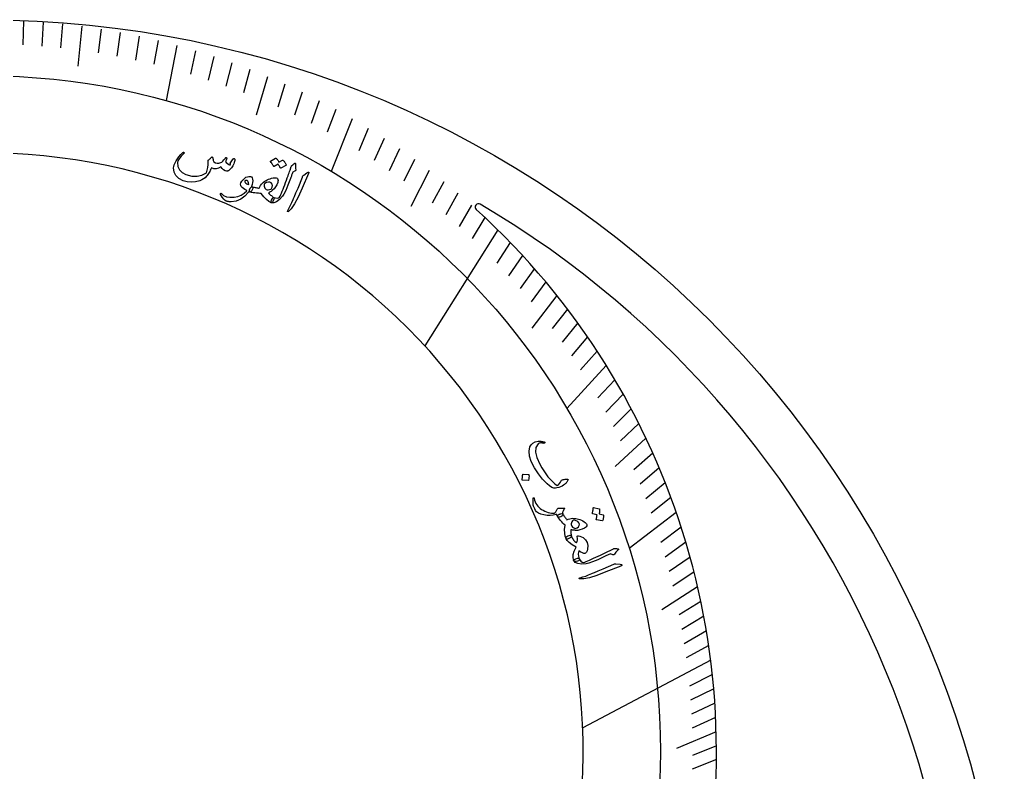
# Model space of a CAD drawing. Header units: millimetres. Extents: x -76 to 76, y -76 to 76.
# Drawn here: x 2.6 to 76.5, y 20.3 to 76.5 of the extents above; entities that cross this region are included whole.
import ezdxf

# ---------------------------------------------------------------- set-up
doc = ezdxf.new("R2010")
doc.units = ezdxf.units.MM
for name, color, linetype in [('CUT_INNER', 6, 'Continuous'), ('CUT_OUTER', 1, 'Continuous'), ('ENGRAVE', 7, 'Continuous'), ('ENGRAVE_FINE', 8, 'Continuous'), ('TEXT', 5, 'Continuous')]:
    doc.layers.add(name, color=color, linetype=linetype)

msp = doc.modelspace()

# ---------------------------------------------------------------- linework, layer by layer
at = {"layer": 'CUT_INNER'}
for centre, radius, start, end in [((0, 21.861), 44.694, 351.95467, 88.90508), ((0, 0), 72.832, 190.89897, 59.46207), ((36.88, 62.514), 0.25, 59.58984, 227.63672), ((0.001, 21.861), 54.639, 345.28907, 47.78748)]:
    msp.add_arc(centre, radius, start, end, dxfattribs=at)
at = {"layer": 'CUT_OUTER'}
msp.add_circle((0, 0), 76.5, dxfattribs=at)
at = {"layer": 'ENGRAVE'}
for points in [[(14.349, 74.582), (13.558, 70.468)], [(27.445, 69.107), (25.885, 65.178)], [(38.313, 60.817), (32.858, 52.158)], [(46.413, 50.693), (43.474, 47.483)], [(51.641, 39.713), (48.133, 37.015)], [(54.212, 28.685), (44.66, 23.631)]]:
    msp.add_lwpolyline(points, dxfattribs=at)
msp.add_circle((0, 21.86), 50.463, dxfattribs=at)
at = {"layer": 'ENGRAVE_FINE'}
for points in [[(2.912, 76.422), (2.844, 74.633)], [(4.365, 76.325), (4.262, 74.538)], [(5.813, 76.19), (5.677, 74.404)], [(7.257, 76.016), (6.973, 73.044)], [(8.693, 75.804), (8.489, 74.024)], [(10.122, 75.554), (9.884, 73.777)], [(11.542, 75.267), (11.27, 73.494)], [(12.951, 74.943), (12.646, 73.175)], [(15.734, 74.186), (15.362, 72.428)], [(17.105, 73.754), (16.699, 72.002)], [(18.462, 73.287), (18.022, 71.542)], [(19.801, 72.786), (19.329, 71.049)], [(21.124, 72.251), (20.281, 69.369)], [(22.428, 71.685), (21.89, 69.963)], [(23.714, 71.086), (23.142, 69.374)], [(24.979, 70.456), (24.375, 68.753)], [(26.223, 69.796), (25.587, 68.103)], [(28.645, 68.39), (27.945, 66.718)], [(29.821, 67.645), (29.089, 65.984)], [(30.973, 66.873), (30.209, 65.225)], [(32.1, 66.076), (31.305, 64.44)], [(33.202, 65.255), (31.825, 62.549)], [(34.278, 64.41), (33.421, 62.8)], [(35.328, 63.543), (34.44, 61.947)], [(36.35, 62.655), (35.432, 61.073)], [(37.345, 61.745), (36.398, 60.179)], [(39.252, 59.87), (38.245, 58.335)], [(40.163, 58.906), (39.127, 57.387)], [(41.046, 57.926), (39.981, 56.423)], [(41.9, 56.931), (40.806, 55.445)], [(42.724, 55.921), (40.854, 53.472)], [(43.52, 54.898), (42.371, 53.448)], [(44.287, 53.862), (43.11, 52.431)], [(45.025, 52.816), (43.821, 51.404)], [(45.733, 51.759), (44.503, 50.366)], [(47.063, 49.618), (45.78, 48.266)], [(47.685, 48.536), (46.376, 47.204)], [(48.278, 47.448), (46.944, 46.137)], [(48.842, 46.353), (47.483, 45.064)], [(49.378, 45.254), (47.07, 43.139)], [(49.886, 44.151), (48.479, 42.905)], [(50.366, 43.044), (48.935, 41.821)], [(50.818, 41.935), (49.364, 40.735)], [(51.243, 40.825), (49.766, 39.648)], [(52.012, 38.601), (50.491, 37.472)], [(52.357, 37.489), (50.815, 36.385)], [(52.675, 36.379), (51.112, 35.299)], [(52.969, 35.27), (51.385, 34.215)], [(53.236, 34.163), (50.56, 32.446)], [(53.48, 33.06), (51.857, 32.056)], [(53.698, 31.959), (52.056, 30.982)], [(53.893, 30.863), (52.233, 29.913)], [(54.064, 29.772), (52.386, 28.848)], [(54.337, 27.604), (52.624, 26.734)], [(54.44, 26.529), (52.711, 25.686)], [(54.521, 25.46), (52.776, 24.645)], [(54.581, 24.397), (52.821, 23.611)], [(54.62, 23.342), (51.656, 22.076)], [(54.638, 22.295), (52.849, 21.564)], [(54.636, 21.255), (52.833, 20.553)]]:
    msp.add_lwpolyline(points, dxfattribs=at)
at = {"layer": 'TEXT'}
for points in [[(18.568, 66.105), (18.584, 66.121), (18.6, 66.131), (18.616, 66.134), (18.632, 66.13), (18.65, 66.12), (18.663, 66.107), (18.672, 66.09), (18.676, 66.07), (18.678, 66.004), (18.667, 65.927), (18.643, 65.841), (18.607, 65.744), (18.531, 65.593), (18.439, 65.457), (18.331, 65.337), (18.207, 65.233), (18.171, 65.211), (18.135, 65.197), (18.1, 65.191), (18.066, 65.194), (17.955, 65.231), (17.846, 65.299), (17.74, 65.395), (17.635, 65.521), (17.46, 65.412), (17.286, 65.362), (17.112, 65.371), (16.938, 65.44), (16.896, 65.348), (16.852, 65.26), (16.808, 65.177), (16.762, 65.098), (16.715, 65.024), (16.667, 64.953), (16.617, 64.885), (16.566, 64.821), (16.462, 64.709), (16.344, 64.615), (16.211, 64.537), (16.064, 64.476), (15.746, 64.396), (15.434, 64.371), (15.126, 64.401), (14.822, 64.486), (14.503, 64.649), (14.279, 64.863), (14.149, 65.129), (14.113, 65.45), (14.128, 65.556), (14.164, 65.676), (14.22, 65.81), (14.297, 65.957), (14.395, 66.114), (14.513, 66.271), (14.651, 66.43), (14.81, 66.589), (14.822, 66.598), (14.834, 66.604), (14.847, 66.605), (14.86, 66.603), (14.873, 66.597), (14.883, 66.59), (14.89, 66.581), (14.895, 66.571), (14.897, 66.557), (14.894, 66.544), (14.888, 66.532), (14.879, 66.52), (14.673, 66.307), (14.526, 66.124), (14.437, 65.972), (14.406, 65.85), (14.433, 65.552), (14.547, 65.303), (14.747, 65.104), (15.034, 64.953), (15.466, 64.831), (15.863, 64.811), (16.227, 64.894), (16.56, 65.081), (16.628, 65.261), (16.672, 65.463), (16.691, 65.686), (16.684, 65.929), (16.681, 65.955), (16.683, 65.976), (16.688, 65.993), (16.698, 66.007), (16.741, 66.047), (16.782, 66.086), (16.821, 66.121), (16.857, 66.154), (16.891, 66.184), (16.923, 66.21), (16.951, 66.232), (16.977, 66.25), (16.99, 66.257), (17.002, 66.258), (17.012, 66.252), (17.02, 66.239), (17.023, 66.231), (17.027, 66.218), (17.032, 66.201), (17.038, 66.18), (17.045, 66.155), (17.052, 66.126), (17.058, 66.094), (17.064, 66.057), (17.077, 65.986), (17.091, 65.933), (17.105, 65.898), (17.12, 65.881), (17.233, 65.825), (17.357, 65.799), (17.493, 65.803), (17.642, 65.835), (17.705, 65.87), (17.782, 65.939), (17.871, 66.042), (17.974, 66.178), (17.984, 66.191), (17.996, 66.201), (18.011, 66.206), (18.028, 66.208), (18.044, 66.208), (18.057, 66.204), (18.069, 66.198), (18.078, 66.188), (18.084, 66.153), (18.069, 66.098), (18.034, 66.023), (17.977, 65.928), (18.045, 65.835), (18.127, 65.759), (18.223, 65.7), (18.332, 65.656), (18.345, 65.689), (18.351, 65.717), (18.353, 65.74), (18.349, 65.758), (18.343, 65.776), (18.342, 65.793), (18.345, 65.807), (18.353, 65.819)], [(22.247, 66.019), (22.255, 66.022), (22.264, 66.021), (22.275, 66.017), (22.287, 66.009), (22.323, 65.971), (22.357, 65.932), (22.389, 65.892), (22.419, 65.851), (22.446, 65.808), (22.471, 65.764), (22.495, 65.719), (22.516, 65.671), (22.519, 65.659), (22.517, 65.648), (22.511, 65.638), (22.501, 65.63), (22.12, 65.414), (22.112, 65.413), (22.104, 65.417), (22.095, 65.427), (22.085, 65.443), (22.079, 65.456), (22.069, 65.475), (22.054, 65.5), (22.034, 65.531), (22.009, 65.568), (21.98, 65.612), (21.946, 65.663), (21.906, 65.721), (21.61, 65.552), (21.598, 65.548), (21.587, 65.551), (21.577, 65.561), (21.567, 65.578), (21.559, 65.593), (21.546, 65.615), (21.527, 65.646), (21.503, 65.684), (21.474, 65.731), (21.438, 65.786), (21.395, 65.85), (21.347, 65.921), (21.343, 65.931), (21.343, 65.939), (21.347, 65.945), (21.355, 65.95), (21.73, 66.158), (21.738, 66.16), (21.747, 66.16), (21.758, 66.156), (21.77, 66.148), (21.802, 66.118), (21.832, 66.086), (21.86, 66.053), (21.886, 66.019), (21.91, 65.983), (21.932, 65.947), (21.952, 65.91), (21.97, 65.872)], [(22.945, 65.622), (23.011, 65.676), (23.064, 65.719), (23.102, 65.751), (23.126, 65.772), (23.143, 65.784), (23.159, 65.791), (23.175, 65.791), (23.191, 65.786), (23.206, 65.775), (23.216, 65.76), (23.22, 65.74), (23.218, 65.718), (23.207, 65.607), (23.207, 65.501), (23.22, 65.401), (23.244, 65.305), (23.25, 65.276), (23.242, 65.251), (23.222, 65.229), (23.188, 65.21), (23.02, 65.13), (22.996, 65.068), (22.971, 65.007), (22.948, 64.946), (22.925, 64.887), (22.902, 64.829), (22.88, 64.772), (22.859, 64.716), (22.838, 64.661), (22.643, 64.152), (22.48, 63.761), (22.349, 63.486), (22.251, 63.327), (22.012, 63.071), (21.791, 62.905), (21.588, 62.83), (21.403, 62.844), (21.399, 62.846), (21.395, 62.849), (21.39, 62.851), (21.386, 62.853), (21.374, 62.89), (21.387, 62.953), (21.424, 63.043), (21.487, 63.159), (21.513, 63.2), (21.541, 63.225), (21.572, 63.235), (21.604, 63.228), (21.722, 63.194), (21.832, 63.186), (21.933, 63.205), (22.026, 63.251), (22.069, 63.341), (22.117, 63.446), (22.168, 63.564), (22.222, 63.697), (22.28, 63.842), (22.341, 64), (22.405, 64.17), (22.473, 64.353), (22.541, 64.532), (22.602, 64.694), (22.654, 64.837), (22.7, 64.963), (22.739, 65.07), (22.771, 65.159), (22.797, 65.23), (22.817, 65.282), (22.9, 65.548), (22.911, 65.573), (22.922, 65.593), (22.934, 65.61), (22.945, 65.622)], [(24.069, 65.069), (24.154, 65.123), (24.204, 65.132), (24.216, 65.094), (24.192, 65.011), (23.715, 63.927), (23.417, 63.264), (23.145, 62.754), (22.901, 62.395), (22.685, 62.188), (22.66, 62.175), (22.642, 62.17), (22.63, 62.175), (22.626, 62.188), (22.625, 62.204), (22.629, 62.223), (22.637, 62.244), (22.649, 62.268), (22.751, 62.45), (22.851, 62.648), (22.948, 62.861), (23.044, 63.09), (23.069, 63.149), (23.137, 63.31), (23.248, 63.573), (23.399, 63.938), (23.726, 64.753), (23.747, 64.795), (23.77, 64.831), (23.795, 64.861), (23.823, 64.886)], [(19.698, 63.632), (19.43, 63.321), (19.124, 63.097), (18.78, 62.961), (18.398, 62.911), (18.348, 62.911), (18.299, 62.912), (18.252, 62.915), (18.206, 62.92), (18.162, 62.927), (18.12, 62.935), (18.08, 62.946), (18.043, 62.958), (17.958, 63.011), (17.86, 63.113), (17.747, 63.263), (17.618, 63.461), (17.606, 63.486), (17.602, 63.508), (17.606, 63.526), (17.617, 63.54), (17.632, 63.548), (17.648, 63.548), (17.664, 63.54), (17.68, 63.523), (17.841, 63.38), (18.051, 63.289), (18.311, 63.251), (18.622, 63.264), (18.897, 63.316), (19.148, 63.409), (19.377, 63.543), (19.582, 63.718), (19.585, 63.727), (19.585, 63.734), (19.584, 63.741), (19.579, 63.746), (19.436, 63.824), (19.318, 63.899), (19.227, 63.973), (19.16, 64.045), (19.121, 64.128), (19.115, 64.222), (19.142, 64.325), (19.203, 64.438), (19.212, 64.453), (19.222, 64.467), (19.233, 64.481), (19.244, 64.496), (19.257, 64.511), (19.27, 64.526), (19.284, 64.542), (19.299, 64.558), (19.407, 64.66), (19.516, 64.736), (19.627, 64.785), (19.74, 64.807), (19.841, 64.8), (19.92, 64.763), (19.976, 64.695), (20.009, 64.597), (20.021, 64.476), (20.012, 64.346), (19.982, 64.207), (19.931, 64.059), (19.939, 64.056), (19.948, 64.052), (19.956, 64.049), (19.964, 64.046), (19.972, 64.044), (19.981, 64.041), (19.989, 64.037), (19.998, 64.033), (20.024, 64.013), (20.037, 63.984), (20.039, 63.945), (20.027, 63.897), (20.009, 63.847), (19.985, 63.798), (19.956, 63.752), (19.922, 63.707), (19.887, 63.67), (19.857, 63.646), (19.831, 63.635), (19.81, 63.638), (19.729, 63.676), (19.725, 63.668), (19.718, 63.658), (19.709, 63.646), (19.698, 63.632)], [(19.72, 64.217), (19.712, 64.318), (19.688, 64.397), (19.649, 64.456), (19.595, 64.492), (19.556, 64.499), (19.517, 64.499), (19.481, 64.491), (19.445, 64.476), (19.431, 64.466), (19.424, 64.451), (19.422, 64.433), (19.426, 64.411), (19.453, 64.351), (19.505, 64.294), (19.583, 64.24), (19.687, 64.19), (19.699, 64.187), (19.708, 64.191), (19.715, 64.201), (19.72, 64.217)], [(21.833, 64.675), (21.839, 64.671), (21.845, 64.668), (21.85, 64.665), (21.854, 64.662), (21.858, 64.658), (21.861, 64.654), (21.865, 64.65), (21.868, 64.646), (21.896, 64.583), (21.907, 64.511), (21.903, 64.43), (21.882, 64.341), (21.816, 64.173), (21.729, 64.021), (21.622, 63.886), (21.494, 63.767), (21.461, 63.741), (21.427, 63.715), (21.392, 63.69), (21.356, 63.665), (21.319, 63.641), (21.28, 63.617), (21.241, 63.594), (21.201, 63.571), (21.254, 63.516), (21.307, 63.464), (21.358, 63.415), (21.409, 63.37), (21.458, 63.329), (21.507, 63.291), (21.556, 63.258), (21.604, 63.228), (21.619, 63.212), (21.623, 63.184), (21.616, 63.145), (21.598, 63.095), (21.543, 62.974), (21.492, 62.892), (21.445, 62.849), (21.403, 62.844), (21.224, 62.939), (21.041, 63.085), (20.854, 63.284), (20.66, 63.535), (20.554, 63.537), (20.438, 63.543), (20.312, 63.554), (20.175, 63.569), (20.041, 63.587), (19.934, 63.605), (19.856, 63.622), (19.806, 63.64), (19.785, 63.657), (19.772, 63.685), (19.769, 63.723), (19.774, 63.772), (19.78, 63.798), (19.788, 63.824), (19.797, 63.849), (19.809, 63.873), (19.821, 63.896), (19.835, 63.919), (19.849, 63.941), (19.864, 63.963), (19.898, 64.001), (19.93, 64.025), (19.962, 64.035), (19.991, 64.031), (20.058, 64.013), (20.124, 63.996), (20.189, 63.981), (20.252, 63.968), (20.314, 63.956), (20.377, 63.944), (20.439, 63.934), (20.501, 63.925), (20.541, 64.026), (20.596, 64.124), (20.667, 64.219), (20.754, 64.31), (20.834, 64.379), (20.92, 64.442), (21.01, 64.499), (21.106, 64.55), (21.208, 64.594), (21.315, 64.633), (21.429, 64.664), (21.549, 64.689), (21.639, 64.701), (21.716, 64.702), (21.781, 64.693), (21.833, 64.675)], [(21.407, 64.319), (21.302, 64.365), (21.186, 64.374), (21.058, 64.349), (20.92, 64.287), (20.888, 64.26), (20.87, 64.216), (20.865, 64.154), (20.874, 64.074), (20.897, 63.992), (20.93, 63.925), (20.974, 63.873), (21.029, 63.836), (21.098, 63.814), (21.183, 63.811), (21.282, 63.826), (21.396, 63.86), (21.463, 64.007), (21.487, 64.133), (21.468, 64.237), (21.407, 64.319)], [(43.549, 42.109), (43.526, 42.062), (43.498, 42.016), (43.465, 41.971), (43.427, 41.926), (43.384, 41.882), (43.337, 41.84), (43.285, 41.798), (43.229, 41.757), (43.112, 41.684), (42.991, 41.624), (42.866, 41.576), (42.736, 41.541), (42.614, 41.522), (42.509, 41.521), (42.421, 41.538), (42.349, 41.573), (42.171, 41.706), (41.998, 41.854), (41.829, 42.017), (41.664, 42.194), (41.505, 42.386), (41.35, 42.592), (41.201, 42.814), (41.056, 43.052), (40.82, 43.514), (40.683, 43.925), (40.648, 44.287), (40.715, 44.601), (40.811, 44.768), (40.943, 44.896), (41.113, 44.982), (41.32, 45.027), (41.369, 45.03), (41.42, 45.031), (41.473, 45.029), (41.529, 45.025), (41.587, 45.017), (41.648, 45.008), (41.711, 44.996), (41.776, 44.981), (41.795, 44.975), (41.811, 44.965), (41.821, 44.953), (41.828, 44.937), (41.829, 44.925), (41.827, 44.913), (41.821, 44.901), (41.81, 44.889), (41.799, 44.879), (41.787, 44.874), (41.773, 44.873), (41.757, 44.876), (41.694, 44.889), (41.631, 44.897), (41.569, 44.9), (41.508, 44.899), (41.453, 44.891), (41.404, 44.876), (41.361, 44.854), (41.324, 44.824), (41.158, 44.561), (41.126, 44.222), (41.224, 43.808), (41.451, 43.314), (41.597, 43.055), (41.748, 42.812), (41.903, 42.588), (42.063, 42.38), (42.228, 42.19), (42.399, 42.017), (42.576, 41.861), (42.758, 41.721), (42.84, 41.781), (42.921, 41.868), (43, 41.983), (43.078, 42.127), (43.089, 42.135), (43.11, 42.144), (43.143, 42.155), (43.187, 42.167), (43.192, 42.167), (43.196, 42.167), (43.2, 42.168), (43.202, 42.169), (43.264, 42.181), (43.337, 42.189), (43.418, 42.193), (43.509, 42.194), (43.539, 42.189), (43.556, 42.174), (43.559, 42.147), (43.549, 42.109)], [(40.617, 42.537), (40.625, 42.534), (40.632, 42.529), (40.638, 42.52), (40.642, 42.508), (40.649, 42.41), (40.646, 42.313), (40.633, 42.218), (40.61, 42.123), (40.605, 42.112), (40.597, 42.105), (40.589, 42.101), (40.578, 42.101), (40.154, 42.131), (40.142, 42.134), (40.136, 42.142), (40.134, 42.156), (40.137, 42.174), (40.14, 42.19), (40.144, 42.215), (40.148, 42.248), (40.154, 42.291), (40.16, 42.343), (40.166, 42.404), (40.172, 42.476), (40.179, 42.557), (40.181, 42.569), (40.186, 42.576), (40.192, 42.58), (40.201, 42.579)], [(42.842, 40.026), (43.255, 40.039), (43.289, 40.036), (43.309, 40.027), (43.315, 40.013), (43.305, 39.993), (43.258, 39.93), (43.22, 39.872), (43.19, 39.819), (43.169, 39.77), (43.157, 39.722), (43.154, 39.674), (43.16, 39.626), (43.175, 39.577), (43.182, 39.526), (43.159, 39.478), (43.106, 39.433), (43.023, 39.392), (42.934, 39.363), (42.863, 39.357), (42.81, 39.374), (42.775, 39.413), (42.759, 39.447), (42.743, 39.483), (42.729, 39.52), (42.715, 39.557), (42.711, 39.562), (42.704, 39.566), (42.693, 39.568), (42.68, 39.568), (42.46, 39.504), (42.232, 39.475), (41.997, 39.483), (41.754, 39.524), (41.529, 39.589), (41.351, 39.667), (41.218, 39.758), (41.131, 39.863), (41.072, 39.972), (41.026, 40.075), (40.992, 40.172), (40.969, 40.263), (40.963, 40.309), (40.958, 40.36), (40.953, 40.414), (40.949, 40.473), (40.946, 40.535), (40.946, 40.601), (40.948, 40.671), (40.951, 40.744), (40.952, 40.763), (40.955, 40.778), (40.96, 40.789), (40.969, 40.798), (40.982, 40.807), (40.993, 40.812), (41.003, 40.812), (41.012, 40.808), (41.021, 40.801), (41.028, 40.793), (41.033, 40.782), (41.036, 40.768), (41.069, 40.623), (41.111, 40.493), (41.164, 40.378), (41.227, 40.277), (41.303, 40.184), (41.389, 40.097), (41.483, 40.017), (41.587, 39.944), (41.699, 39.876), (41.82, 39.814), (41.95, 39.758), (42.089, 39.707), (42.209, 39.675), (42.323, 39.657), (42.43, 39.653), (42.53, 39.664), (42.589, 39.698), (42.647, 39.76), (42.703, 39.85), (42.757, 39.969), (42.77, 39.991), (42.788, 40.008), (42.813, 40.02), (42.842, 40.026)], [(46.18, 39.533), (46.188, 39.529), (46.194, 39.523), (46.199, 39.512), (46.203, 39.499), (46.204, 39.446), (46.203, 39.394), (46.199, 39.343), (46.194, 39.293), (46.185, 39.243), (46.175, 39.194), (46.161, 39.144), (46.145, 39.094), (46.138, 39.084), (46.13, 39.077), (46.119, 39.074), (46.106, 39.075), (45.679, 39.171), (45.672, 39.175), (45.669, 39.184), (45.669, 39.198), (45.672, 39.216), (45.677, 39.23), (45.682, 39.251), (45.687, 39.279), (45.694, 39.315), (45.701, 39.359), (45.709, 39.412), (45.718, 39.473), (45.727, 39.542), (45.394, 39.616), (45.383, 39.621), (45.377, 39.631), (45.376, 39.645), (45.38, 39.664), (45.384, 39.681), (45.39, 39.707), (45.397, 39.742), (45.405, 39.786), (45.414, 39.841), (45.425, 39.906), (45.436, 39.981), (45.449, 40.067), (45.452, 40.077), (45.458, 40.083), (45.465, 40.085), (45.474, 40.082), (45.891, 39.984), (45.899, 39.98), (45.905, 39.973), (45.911, 39.963), (45.915, 39.95), (45.918, 39.906), (45.919, 39.862), (45.917, 39.819), (45.913, 39.776), (45.907, 39.734), (45.898, 39.692), (45.888, 39.651), (45.877, 39.611)], [(44.969, 38.818), (44.971, 38.811), (44.973, 38.805), (44.974, 38.799), (44.975, 38.794), (44.976, 38.789), (44.976, 38.784), (44.976, 38.778), (44.975, 38.773), (44.953, 38.708), (44.914, 38.647), (44.856, 38.59), (44.781, 38.538), (44.618, 38.458), (44.452, 38.404), (44.282, 38.376), (44.107, 38.375), (44.065, 38.377), (44.023, 38.381), (43.98, 38.386), (43.936, 38.392), (43.892, 38.4), (43.848, 38.408), (43.803, 38.417), (43.758, 38.428), (43.761, 38.351), (43.764, 38.277), (43.77, 38.206), (43.777, 38.139), (43.785, 38.075), (43.797, 38.014), (43.81, 37.957), (43.825, 37.903), (43.826, 37.88), (43.81, 37.857), (43.779, 37.833), (43.732, 37.808), (43.609, 37.755), (43.516, 37.729), (43.453, 37.728), (43.419, 37.754), (43.35, 37.944), (43.313, 38.176), (43.309, 38.449), (43.335, 38.765), (43.257, 38.837), (43.175, 38.92), (43.09, 39.013), (42.999, 39.116), (42.912, 39.22), (42.845, 39.305), (42.799, 39.371), (42.773, 39.417), (42.769, 39.444), (42.779, 39.473), (42.802, 39.504), (42.839, 39.536), (42.861, 39.552), (42.884, 39.566), (42.907, 39.578), (42.932, 39.588), (42.957, 39.596), (42.982, 39.604), (43.008, 39.611), (43.034, 39.617), (43.085, 39.622), (43.125, 39.618), (43.154, 39.605), (43.174, 39.582), (43.211, 39.523), (43.249, 39.467), (43.286, 39.412), (43.324, 39.36), (43.362, 39.309), (43.4, 39.258), (43.44, 39.209), (43.479, 39.16), (43.576, 39.208), (43.683, 39.243), (43.799, 39.266), (43.925, 39.275), (44.031, 39.272), (44.137, 39.26), (44.242, 39.242), (44.347, 39.215), (44.452, 39.179), (44.558, 39.135), (44.663, 39.082), (44.769, 39.02), (44.843, 38.968), (44.901, 38.916), (44.943, 38.867), (44.969, 38.818)], [(44.414, 38.842), (44.367, 38.946), (44.288, 39.031), (44.177, 39.098), (44.033, 39.146), (43.991, 39.148), (43.948, 39.127), (43.902, 39.084), (43.855, 39.02), (43.817, 38.944), (43.797, 38.872), (43.794, 38.803), (43.809, 38.739), (43.846, 38.676), (43.906, 38.617), (43.99, 38.562), (44.098, 38.51), (44.246, 38.573), (44.348, 38.65), (44.404, 38.739), (44.414, 38.842)], [(44.394, 36.254), (44.406, 36.185), (44.39, 36.13), (44.347, 36.091), (44.278, 36.067), (44.162, 36.054), (44.074, 36.059), (44.014, 36.081), (43.982, 36.121), (43.934, 36.334), (43.95, 36.569), (44.03, 36.828), (44.173, 37.111), (43.875, 37.302), (43.65, 37.472), (43.498, 37.622), (43.419, 37.754), (43.412, 37.805), (43.43, 37.855), (43.473, 37.905), (43.54, 37.955), (43.636, 37.998), (43.717, 38.004), (43.779, 37.972), (43.825, 37.903), (43.857, 37.836), (43.893, 37.772), (43.934, 37.711), (43.978, 37.651), (44.027, 37.594), (44.08, 37.54), (44.139, 37.488), (44.202, 37.439), (44.238, 37.54), (44.256, 37.653), (44.255, 37.778), (44.236, 37.915), (44.236, 37.928), (44.243, 37.939), (44.257, 37.949), (44.277, 37.956), (44.354, 37.959), (44.448, 37.941), (44.558, 37.899), (44.684, 37.835), (44.876, 37.675), (44.995, 37.475), (45.041, 37.236), (45.013, 36.959), (44.977, 36.834), (44.931, 36.741), (44.876, 36.679), (44.812, 36.648), (44.732, 36.649), (44.633, 36.685), (44.514, 36.754), (44.377, 36.857), (44.337, 36.737), (44.327, 36.597), (44.346, 36.436), (44.394, 36.254)], [(47.028, 37.023), (47.113, 37.015), (47.181, 37.009), (47.23, 37.005), (47.262, 37.003), (47.283, 37), (47.299, 36.994), (47.311, 36.983), (47.319, 36.968), (47.322, 36.949), (47.318, 36.932), (47.307, 36.915), (47.29, 36.9), (47.204, 36.829), (47.131, 36.753), (47.069, 36.672), (47.02, 36.587), (47.004, 36.563), (46.98, 36.55), (46.95, 36.549), (46.913, 36.559), (46.738, 36.62), (46.676, 36.592), (46.616, 36.565), (46.557, 36.539), (46.499, 36.513), (46.442, 36.487), (46.386, 36.462), (46.332, 36.437), (46.278, 36.412), (45.783, 36.186), (45.392, 36.02), (45.106, 35.916), (44.925, 35.871), (44.575, 35.856), (44.301, 35.892), (44.104, 35.981), (43.982, 36.121), (43.981, 36.125), (43.979, 36.13), (43.978, 36.134), (43.976, 36.139), (43.993, 36.174), (44.047, 36.21), (44.136, 36.248), (44.262, 36.286), (44.31, 36.297), (44.348, 36.295), (44.376, 36.281), (44.394, 36.254), (44.454, 36.147), (44.527, 36.064), (44.613, 36.007), (44.711, 35.974), (44.806, 36.009), (44.913, 36.05), (45.032, 36.099), (45.163, 36.155), (45.306, 36.219), (45.461, 36.288), (45.626, 36.365), (45.803, 36.448), (45.977, 36.528), (46.133, 36.601), (46.271, 36.666), (46.391, 36.724), (46.494, 36.774), (46.58, 36.815), (46.648, 36.846), (46.698, 36.87), (46.944, 37.002), (46.969, 37.011), (46.992, 37.018), (47.011, 37.022), (47.028, 37.023)], [(47.443, 35.842), (47.542, 35.82), (47.583, 35.792), (47.566, 35.756), (47.491, 35.713), (46.391, 35.274), (45.714, 35.009), (45.162, 34.836), (44.737, 34.751), (44.437, 34.754), (44.41, 34.762), (44.394, 34.772), (44.389, 34.783), (44.395, 34.795), (44.406, 34.807), (44.422, 34.818), (44.443, 34.828), (44.468, 34.837), (44.668, 34.895), (44.878, 34.966), (45.097, 35.05), (45.325, 35.147), (45.385, 35.171), (45.546, 35.238), (45.809, 35.349), (46.173, 35.503), (46.977, 35.855), (47.021, 35.871), (47.062, 35.881), (47.102, 35.885), (47.14, 35.883)]]:
    msp.add_lwpolyline(points, close=True, dxfattribs=at)

doc.saveas('drawing.dxf')
